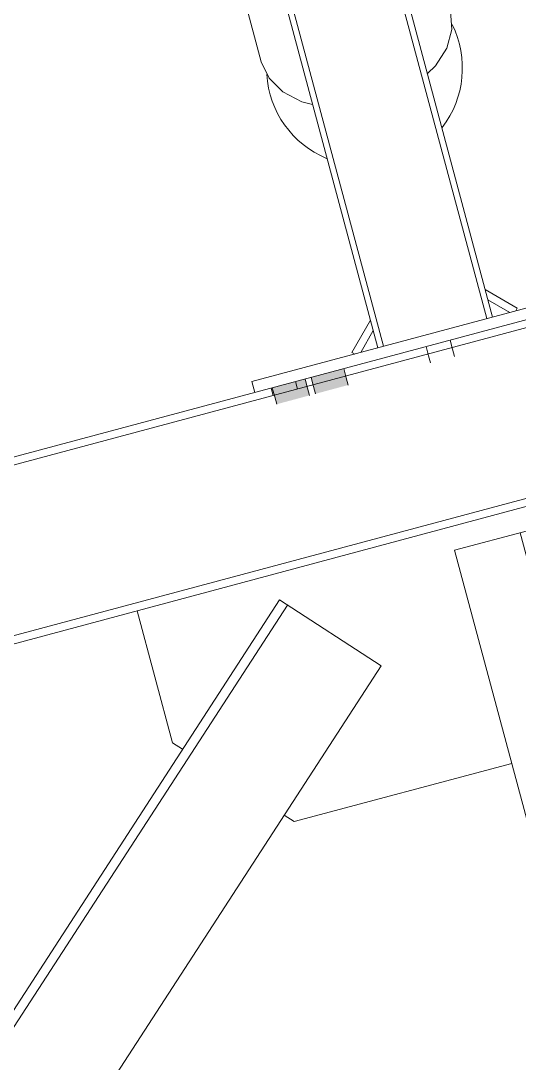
# Model space of a CAD drawing. Header units: millimetres. Extents: x -753 to 90, y 56274 to 56868.
# Drawn here: x -381.5 to -373.11, y 56728.24 to 56745.8 of the extents above; entities that cross this region are included whole.
import ezdxf

# ---------------------------------------------------------------- set-up
doc = ezdxf.new("R2010")
doc.units = ezdxf.units.MM
doc.linetypes.add('XKITLINE00', pattern=[0])
doc.linetypes.add('XKITLINE02', pattern=[4, 2, -2])
doc.layers.add('Parafuso', color=3, linetype='Continuous', lineweight=0)
doc.layers.add('Peça', color=2, linetype='Continuous', lineweight=0)

# ---------------------------------------------------------------- blocks, each defined once
blk = doc.blocks.new('*A1312')
at = {"layer": 'Peça', "color": 1, "linetype": 'XKITLINE00', "lineweight": 0}
for p, q in [((-398.563, 56733.914), (-252.563, 56773.034)), ((-398.529, 56733.787), (-252.563, 56772.897)), ((-397.81, 56731.105), (-252.563, 56770.023)), ((-397.776, 56730.978), (-252.563, 56769.886))]:
    blk.add_line(p, q, dxfattribs=at)
blk = doc.blocks.new('*A1318')
at = {"layer": 'Parafuso', "color": 7, "linetype": 'XKITLINE02', "lineweight": 0}
for p, q in [((-374.674, 56740.315), (-374.632, 56740.16)), ((-374.674, 56740.315), (-374.632, 56740.16)), ((-374.268, 56740.424), (-374.227, 56740.269)), ((-374.268, 56740.424), (-374.227, 56740.269)), ((-374.632, 56740.16), (-374.6, 56740.038)), ((-374.632, 56740.16), (-374.6, 56740.038)), ((-374.227, 56740.269), (-374.194, 56740.146)), ((-374.227, 56740.269), (-374.194, 56740.146))]:
    blk.add_line(p, q, dxfattribs=at)
blk = doc.blocks.new('*A1379')
at = {"layer": 'Peça', "color": 1, "linetype": 'XKITLINE00', "lineweight": 0}
for p, q in [((-377.144, 56736.046), (-389.832, 56716.475)), ((-389.699, 56716.389), (-377.011, 56735.96)), ((-375.432, 56734.936), (-377.144, 56736.046)), ((-375.432, 56734.936), (-388.12, 56715.365))]:
    blk.add_line(p, q, dxfattribs=at)
blk = doc.blocks.new('*A1381')
at = {"layer": 'Peça', "color": 1, "linetype": 'XKITLINE00', "lineweight": 0}
for p, q in [((-367.783, 56736.496), (-368.413, 56738.845)), ((-367.887, 56736.325), (-367.783, 56736.496)), ((-379.541, 56735.864), (-378.944, 56733.637)), ((-369.052, 56734.412), (-368.948, 56734.583)), ((-372.005, 56733.621), (-369.052, 56734.412)), ((-378.944, 56733.637), (-378.776, 56733.529)), ((-376.897, 56732.31), (-373.232, 56733.292)), ((-377.064, 56732.419), (-376.897, 56732.31))]:
    blk.add_line(p, q, dxfattribs=at)
blk = doc.blocks.new('*A1384')
at = {"layer": 'Peça', "color": 1, "linetype": 'XKITLINE00', "lineweight": 0}
for p, q in [((-374.194, 56736.882), (-372.967, 56737.211)), ((-368.659, 56720.641), (-373.09, 56737.178)), ((-368.536, 56720.674), (-372.967, 56737.211)), ((-369.763, 56720.346), (-374.194, 56736.882)), ((-369.763, 56720.346), (-368.536, 56720.674))]:
    blk.add_line(p, q, dxfattribs=at)
blk = doc.blocks.new('*A1420')
at = {"layer": 'Parafuso'}
for points in [[(-376.569, 56739.642), (-376.611, 56739.796), (-376.059, 56739.944), (-376.018, 56739.789)], [(-377.224, 56739.466), (-377.265, 56739.621), (-376.714, 56739.768), (-376.672, 56739.614)], [(-376.536, 56739.519), (-376.569, 56739.642), (-376.018, 56739.789), (-375.985, 56739.667)], [(-377.191, 56739.343), (-377.224, 56739.466), (-376.672, 56739.614), (-376.64, 56739.491)]]:
    blk.add_hatch(color=7, dxfattribs=at).paths.add_polyline_path(points, flags=17)
at = {"layer": 'Parafuso', "color": 7, "linetype": 'XKITLINE00', "lineweight": 0}
for p, q in [((-376.059, 56739.944), (-376.018, 56739.789)), ((-376.714, 56739.768), (-376.672, 56739.614)), ((-376.611, 56739.796), (-376.569, 56739.642)), ((-376.018, 56739.789), (-375.985, 56739.667)), ((-377.265, 56739.621), (-377.224, 56739.466)), ((-376.672, 56739.614), (-376.64, 56739.491)), ((-376.569, 56739.642), (-376.536, 56739.519)), ((-377.224, 56739.466), (-377.191, 56739.343))]:
    blk.add_line(p, q, dxfattribs=at)
blk = doc.blocks.new('*A1422')
at = {"layer": 'Parafuso', "color": 7, "linetype": 'XKITLINE02', "lineweight": 0}
for p, q in [((-374.674, 56740.315), (-374.632, 56740.16)), ((-374.674, 56740.315), (-374.632, 56740.16)), ((-374.268, 56740.424), (-374.227, 56740.269)), ((-374.268, 56740.424), (-374.227, 56740.269)), ((-374.632, 56740.16), (-374.6, 56740.038)), ((-374.632, 56740.16), (-374.6, 56740.038)), ((-374.227, 56740.269), (-374.194, 56740.146)), ((-374.227, 56740.269), (-374.194, 56740.146))]:
    blk.add_line(p, q, dxfattribs=at)
blk = doc.blocks.new('*A1730')
at = {"layer": 'Peça', "color": 1, "linetype": 'XKITLINE00', "lineweight": 0}
for p, q in [((-378.756, 56754.713), (-378.354, 56754.862)), ((-378.354, 56754.862), (-377.931, 56754.934)), ((-377.931, 56754.934), (-377.517, 56754.925)), ((-377.517, 56754.925), (-377.434, 56754.905)), ((-377.323, 56754.878), (-377.139, 56754.834)), ((-379.111, 56754.498), (-378.756, 56754.713)), ((-377.139, 56754.834), (-376.823, 56754.668)), ((-379.173, 56754.439), (-379.111, 56754.498)), ((-376.823, 56754.668), (-376.591, 56754.439)), ((-379.393, 56754.23), (-379.255, 56754.361)), ((-376.591, 56754.439), (-376.458, 56754.162)), ((-379.583, 56753.929), (-379.393, 56754.23)), ((-376.458, 56754.162), (-376.435, 56753.856)), ((-374.262, 56745.966), (-376.458, 56754.162)), ((-379.67, 56753.614), (-379.583, 56753.929)), ((-376.435, 56753.856), (-376.521, 56753.542)), ((-379.646, 56753.308), (-379.67, 56753.614)), ((-376.521, 56753.542), (-376.712, 56753.24)), ((-379.514, 56753.031), (-379.646, 56753.308)), ((-377.45, 56745.112), (-379.646, 56753.308)), ((-376.712, 56753.24), (-376.849, 56753.11)), ((-379.282, 56752.802), (-379.514, 56753.031)), ((-378.966, 56752.636), (-379.282, 56752.802)), ((-378.781, 56752.592), (-378.966, 56752.636)), ((-374.239, 56745.66), (-374.262, 56745.966)), ((-374.325, 56745.345), (-374.239, 56745.66)), ((-374.516, 56745.044), (-374.325, 56745.345)), ((-377.45, 56745.112), (-377.317, 56744.835)), ((-374.653, 56744.914), (-374.516, 56745.044)), ((-377.317, 56744.835), (-377.085, 56744.606)), ((-377.085, 56744.606), (-376.77, 56744.44)), ((-376.77, 56744.44), (-376.585, 56744.396))]:
    blk.add_line(p, q, dxfattribs=at)
blk = doc.blocks.new('*A1731')
at = {"layer": 'Peça', "color": 1, "linetype": 'XKITLINE00', "lineweight": 0}
for p, q in [((-377.35, 56754.978), (-377.446, 56754.952)), ((-377.446, 56754.952), (-373.651, 56740.786)), ((-377.35, 56754.978), (-373.554, 56740.812)), ((-379.282, 56754.46), (-379.185, 56754.486)), ((-379.282, 56754.46), (-375.486, 56740.294)), ((-379.185, 56754.486), (-375.389, 56740.32)), ((-379.057, 56754.008), (-377.318, 56754.474))]:
    blk.add_line(p, q, dxfattribs=at)
blk = doc.blocks.new('*A1732')
at = {"layer": 'Peça', "color": 1, "linetype": 'XKITLINE00', "lineweight": 0}
for p, q in [((-371.429, 56741.381), (-377.611, 56739.725)), ((-371.38, 56741.198), (-371.429, 56741.381)), ((-377.562, 56739.541), (-377.611, 56739.725))]:
    blk.add_line(p, q, dxfattribs=at)
blk = doc.blocks.new('*A1733')
at = {"layer": 'Peça', "color": 1, "linetype": 'XKITLINE00', "lineweight": 0}
for start, end in [(322.6823, 26.3736), (183.6257, 247.317)]:
    blk.add_arc((-375.713, 56745.006), 1.65, start, end, dxfattribs=at)
blk = doc.blocks.new('*A1734')
at = {"layer": 'Peça', "color": 1, "linetype": 'XKITLINE00', "lineweight": 0}
for p, q in [((-373.678, 56741.275), (-373.137, 56740.962)), ((-373.632, 56741.102), (-373.264, 56740.889)), ((-373.137, 56740.962), (-373.163, 56740.917)), ((-375.923, 56740.216), (-375.61, 56740.758)), ((-375.776, 56740.216), (-375.564, 56740.584)), ((-375.877, 56740.189), (-375.923, 56740.216))]:
    blk.add_line(p, q, dxfattribs=at)
blk = doc.blocks.new('*A1753')
at = {"layer": 'Parafuso', "color": 7, "linetype": 'XKITLINE02', "lineweight": 0}
for p, q in [((-372.066, 56741.014), (-372.032, 56740.886)), ((-371.66, 56741.123), (-371.626, 56740.995)), ((-377.282, 56739.616), (-377.248, 56739.489)), ((-376.876, 56739.725), (-376.842, 56739.597))]:
    blk.add_line(p, q, dxfattribs=at)
blk = doc.blocks.new('*A1754')
at = {"layer": 'Parafuso', "color": 7, "linetype": 'XKITLINE02', "lineweight": 0}
for p, q in [((-372.066, 56741.014), (-372.032, 56740.886)), ((-371.66, 56741.123), (-371.626, 56740.995)), ((-377.282, 56739.616), (-377.248, 56739.489)), ((-376.876, 56739.725), (-376.842, 56739.597))]:
    blk.add_line(p, q, dxfattribs=at)

msp = doc.modelspace()

# ---------------------------------------------------------------- block references
at = {"lineweight": 0}
for name in ['*A1312', '*A1730', '*A1731', '*A1733', '*A1732', '*A1734', '*A1753', '*A1754', '*A1318', '*A1422', '*A1420', '*A1381', '*A1384', '*A1379']:
    msp.add_blockref(name, (0, 0), dxfattribs=at)

doc.saveas('drawing.dxf')
